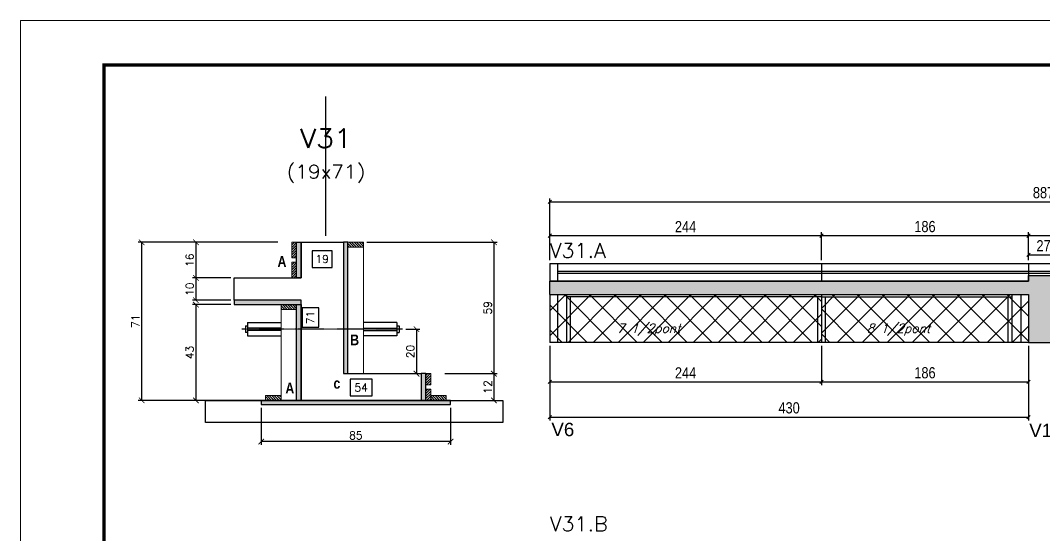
# Model space of a CAD drawing. Extents: x -10448 to -1189, y -11772 to 17235.
# Drawn here: x -8863 to -7944, y 7194 to 7656 of the extents above; entities that cross this region are included whole.
import ezdxf
from ezdxf.enums import TextEntityAlignment as Align

# ---------------------------------------------------------------- set-up
doc = ezdxf.new("R2010")
doc.units = 0
doc.linetypes.add('DASHED', pattern=[0.75, 0.5, -0.25])
doc.linetypes.add('HIDDEN', pattern=[0.375, 0.25, -0.125])
for name, color, linetype in [('5', 5, 'Continuous'), ('barrote', 251, 'Continuous'), ('COTA', 241, 'Continuous'), ('Cota Seção (2x)', 4, 'Continuous'), ('detalhes', 4, 'Continuous'), ('Painéis', 200, 'Continuous'), ('SARR_2.2x7', 40, 'Continuous'), ('SARR_3.5x7', 81, 'Continuous'), ('TENSOR', 3, 'Continuous'), ('texto', 7, 'Continuous'), ('Texto de Titulo', 7, 'Continuous'), ('Texto Qtd Sarr', 242, 'Continuous')]:
    doc.layers.add(name, color=color, linetype=linetype)
for name, color, linetype, lineweight in [('CONCRETO', 251, 'Continuous', 25), ('Folhas', 255, 'Continuous', 9), ('Hachura', 251, 'Continuous', 9), ('Madeira', 126, 'Continuous', 18), ('SARRAFO DE PRESSAO', 251, 'DASHED', 9), ('Texto Seção', 7, 'Continuous', 15)]:
    doc.layers.add(name, color=color, linetype=linetype, lineweight=lineweight)
doc.styles.add('COTA TECNICA', font='techl___.ttf', dxfattribs={"height": 10})
doc.styles.add('REGUA-120', font='ROMANS.shx', dxfattribs={"height": 15})
doc.styles.add('Romans', font='romans.shx')
doc.styles.get("Standard").update_dxf_attribs({"font": 'arial.ttf'})
doc.styles.add('TECNICA', font='techb___.ttf', dxfattribs={"height": 10})
doc.dimstyles.new('Cota Seção (2x)', dxfattribs={"dimtxt": 7, "dimasz": 5, "dimexe": 3, "dimexo": 3, "dimgap": 2, "dimtad": 3, "dimdec": 1, "dimlfac": 0.5, "dimzin": 12, "dimdsep": 46, "dimtxsty": 'Romans', "dimblk": 'ARCHTICK', "dimcen": 0, "dimclrd": 4, "dimclre": 4, "dimclrt": 1, "dimadec": 1, "dimazin": 3, "dimtfac": 1, "dimtdec": 1, "dimtmove": 0, "dimatfit": 3, "dimldrblk": 'OBLIQUE', "dimfxl": 1, "dimtolj": 1, "dimtzin": 12, "dimarcsym": 0})
doc.dimstyles.new('Cota Seção interna', dxfattribs={"dimtxt": 7, "dimasz": 6, "dimexe": 0.18, "dimexo": 2, "dimgap": -4, "dimtad": 3, "dimdec": 1, "dimlfac": 0.5, "dimzin": 12, "dimdsep": 46, "dimtxsty": 'Romans', "dimblk": 'ARCHTICK', "dimcen": 0.09, "dimse1": 1, "dimse2": 1, "dimsd1": 1, "dimsd2": 1, "dimclrd": 180, "dimclre": 5, "dimclrt": 1, "dimadec": 0, "dimazin": 3, "dimtfac": 1, "dimtdec": 1, "dimtofl": 0, "dimtmove": 0, "dimatfit": 3, "dimldrblk": 'ARCHTICK', "dimfxl": 1, "dimtolj": 1, "dimtzin": 0, "dimarcsym": 0})
doc.dimstyles.new('PAINEL', dxfattribs={"dimtxt": 10, "dimasz": 3, "dimexe": 3, "dimexo": 3, "dimgap": 3, "dimtad": 1, "dimdec": 1, "dimzin": 12, "dimdsep": 46, "dimtxsty": 'COTA TECNICA', "dimblk1": 'OBLIQUE', "dimblk2": 'OBLIQUE', "dimsah": 1, "dimcen": 0.9, "dimclrd": 4, "dimclre": 4, "dimclrt": 240, "dimadec": 1, "dimazin": 3, "dimtfac": 1, "dimtdec": 1, "dimtmove": 0, "dimatfit": 3, "dimfxl": 1, "dimtolj": 1, "dimtzin": 12, "dimarcsym": 0})

# ---------------------------------------------------------------- blocks, each defined once
blk = doc.blocks.new('9999999999')
at = {"layer": 'Folhas'}
blk.add_lwpolyline([(98138.98, 34190.21), (99623.98, 34190.21), (99623.98, 35240.21), (98138.98, 35240.21)], close=True, dxfattribs=at)
at = {"layer": 'Folhas', "color": 30, "const_width": 3}
blk.add_lwpolyline([(98213.98, 34230.21), (99583.98, 34230.21), (99583.98, 35200.21), (98213.98, 35200.21)], close=True, dxfattribs=at)
blk = doc.blocks.new('titulo1')
at = {"layer": 'Defpoints', "color": 252, "linetype": 'HIDDEN', "ltscale": 2}
blk.add_line((0, 0), (0, 125), dxfattribs=at)
at = {"layer": 'Defpoints', "style": 'Romans', "oblique": 15}
blk.add_attdef('FOLHA', text='', height=10, dxfattribs=at).set_placement((0, 15.58), align=Align.MIDDLE_CENTER)
at = {"layer": 'Texto Qtd Sarr', "color": 3, "style": 'Romans', "oblique": 15}
for tag, height, p in [('TITULO', 17, (0, 71.45)), ('SEÇÃO', 12, (0, 41.55))]:
    blk.add_attdef(tag, text='', height=height, dxfattribs=at).set_placement(p, align=Align.MIDDLE_CENTER)
blk = doc.blocks.new('_Oblique')
at = {"color": 0, "linetype": 'ByBlock', "lineweight": -2}
blk.add_line((-0.5, -0.5), (0.5, 0.5), dxfattribs=at)
blk = doc.blocks.new('*D1617')
at = {"layer": 'COTA', "color": 4, "linetype": 'ByBlock', "lineweight": -2, "transparency": 16777216}
for p, q in [((-8387.98, 7363.42), (-8387.98, 7327.96)), ((-8143.98, 7363.42), (-8143.98, 7327.96)), ((-8387.98, 7330.96), (-8143.98, 7330.96))]:
    blk.add_line(p, q, dxfattribs=at)
at = {"layer": 'Defpoints', "color": 0, "linetype": 'ByBlock', "transparency": 16777216}
for p in [(-8387.98, 7366.42), (-8143.98, 7366.42), (-8143.98, 7330.96)]:
    blk.add_point(p, dxfattribs=at)
at = {"layer": 'COTA', "color": 4, "linetype": 'ByBlock', "lineweight": -2, "transparency": 16777216, "xscale": 3, "yscale": 3, "zscale": 3, "rotation": 180}
blk.add_blockref('_Oblique', (-8387.98, 7330.96), dxfattribs=at)
at = {"layer": 'COTA', "color": 4, "linetype": 'ByBlock', "lineweight": -2, "transparency": 16777216, "xscale": 3, "yscale": 3, "zscale": 3}
blk.add_blockref('_Oblique', (-8143.98, 7330.96), dxfattribs=at)
at = {"layer": 'COTA', "color": 240, "linetype": 'ByBlock', "transparency": 16777216, "insert": (-8265.98, 7339.03), "char_height": 10, "attachment_point": 5, "style": 'COTA TECNICA'}
blk.add_mtext('\\A1;244', dxfattribs=at)
blk = doc.blocks.new('*D1618')
at = {"layer": 'COTA', "color": 4, "linetype": 'ByBlock', "lineweight": -2, "transparency": 16777216}
for p, q in [((-8143.98, 7363.42), (-8143.98, 7327.96)), ((-7957.98, 7363.42), (-7957.98, 7327.96)), ((-8143.98, 7330.96), (-7957.98, 7330.96))]:
    blk.add_line(p, q, dxfattribs=at)
at = {"layer": 'Defpoints', "color": 0, "linetype": 'ByBlock', "transparency": 16777216}
for p in [(-8143.98, 7366.42), (-7957.98, 7366.42), (-7957.98, 7330.96)]:
    blk.add_point(p, dxfattribs=at)
at = {"layer": 'COTA', "color": 4, "linetype": 'ByBlock', "lineweight": -2, "transparency": 16777216, "xscale": 3, "yscale": 3, "zscale": 3, "rotation": 180}
blk.add_blockref('_Oblique', (-8143.98, 7330.96), dxfattribs=at)
at = {"layer": 'COTA', "color": 4, "linetype": 'ByBlock', "lineweight": -2, "transparency": 16777216, "xscale": 3, "yscale": 3, "zscale": 3}
blk.add_blockref('_Oblique', (-7957.98, 7330.96), dxfattribs=at)
at = {"layer": 'COTA', "color": 240, "linetype": 'ByBlock', "transparency": 16777216, "insert": (-8050.98, 7339.08), "char_height": 10, "attachment_point": 5, "style": 'COTA TECNICA'}
blk.add_mtext('\\A1;186', dxfattribs=at)
blk = doc.blocks.new('*D536')
at = {"layer": 'COTA', "color": 4, "linetype": 'ByBlock', "lineweight": -2, "transparency": 16777216}
for p, q in [((-8387.98, 7363.42), (-8387.98, 7296.34)), ((-7957.98, 7363.42), (-7957.98, 7296.34)), ((-8387.98, 7299.34), (-7957.98, 7299.34))]:
    blk.add_line(p, q, dxfattribs=at)
at = {"layer": 'Defpoints', "color": 0, "linetype": 'ByBlock', "transparency": 16777216}
for p in [(-8387.98, 7366.42), (-7957.98, 7366.42), (-7957.98, 7299.34)]:
    blk.add_point(p, dxfattribs=at)
at = {"layer": 'COTA', "color": 4, "linetype": 'ByBlock', "lineweight": -2, "transparency": 16777216, "xscale": 3, "yscale": 3, "zscale": 3, "rotation": 180}
blk.add_blockref('_Oblique', (-8387.98, 7299.34), dxfattribs=at)
at = {"layer": 'COTA', "color": 4, "linetype": 'ByBlock', "lineweight": -2, "transparency": 16777216, "xscale": 3, "yscale": 3, "zscale": 3}
blk.add_blockref('_Oblique', (-7957.98, 7299.34), dxfattribs=at)
at = {"layer": 'COTA', "color": 240, "linetype": 'ByBlock', "transparency": 16777216, "insert": (-8172.98, 7307.56), "char_height": 10, "attachment_point": 5, "style": 'COTA TECNICA'}
blk.add_mtext('\\A1;430', dxfattribs=at)
blk = doc.blocks.new('*D1621')
at = {"layer": 'COTA', "color": 4, "linetype": 'ByBlock', "lineweight": -2, "transparency": 16777216}
for p, q in [((-7957.98, 7440.42), (-7957.98, 7465.3)), ((-7957.98, 7462.3), (-7744.98, 7462.3)), ((-7744.98, 7440.42), (-7744.98, 7465.3))]:
    blk.add_line(p, q, dxfattribs=at)
at = {"layer": 'Defpoints', "color": 0, "linetype": 'ByBlock', "transparency": 16777216}
for p in [(-7744.98, 7462.3), (-7957.98, 7437.42), (-7744.98, 7437.42)]:
    blk.add_point(p, dxfattribs=at)
at = {"layer": 'COTA', "color": 4, "linetype": 'ByBlock', "lineweight": -2, "transparency": 16777216, "xscale": 3, "yscale": 3, "zscale": 3, "rotation": 180}
blk.add_blockref('_Oblique', (-7957.98, 7462.3), dxfattribs=at)
at = {"layer": 'COTA', "color": 4, "linetype": 'ByBlock', "lineweight": -2, "transparency": 16777216, "xscale": 3, "yscale": 3, "zscale": 3}
blk.add_blockref('_Oblique', (-7744.98, 7462.3), dxfattribs=at)
at = {"layer": 'COTA', "color": 240, "linetype": 'ByBlock', "transparency": 16777216, "insert": (-7851.48, 7470.52), "char_height": 10, "attachment_point": 5, "style": 'COTA TECNICA'}
blk.add_mtext('\\A1;213', dxfattribs=at)
blk = doc.blocks.new('*D1623')
at = {"layer": 'COTA', "color": 4, "linetype": 'ByBlock', "lineweight": -2, "transparency": 16777216}
for p, q in [((-8387.98, 7440.42), (-8387.98, 7465.3)), ((-8387.98, 7462.3), (-8143.98, 7462.3)), ((-8143.98, 7440.42), (-8143.98, 7465.3))]:
    blk.add_line(p, q, dxfattribs=at)
at = {"layer": 'Defpoints', "color": 0, "linetype": 'ByBlock', "transparency": 16777216}
for p in [(-8143.98, 7462.3), (-8387.98, 7437.42), (-8143.98, 7437.42)]:
    blk.add_point(p, dxfattribs=at)
at = {"layer": 'COTA', "color": 4, "linetype": 'ByBlock', "lineweight": -2, "transparency": 16777216, "xscale": 3, "yscale": 3, "zscale": 3, "rotation": 180}
blk.add_blockref('_Oblique', (-8387.98, 7462.3), dxfattribs=at)
at = {"layer": 'COTA', "color": 4, "linetype": 'ByBlock', "lineweight": -2, "transparency": 16777216, "xscale": 3, "yscale": 3, "zscale": 3}
blk.add_blockref('_Oblique', (-8143.98, 7462.3), dxfattribs=at)
at = {"layer": 'COTA', "color": 240, "linetype": 'ByBlock', "transparency": 16777216, "insert": (-8265.98, 7470.37), "char_height": 10, "attachment_point": 5, "style": 'COTA TECNICA'}
blk.add_mtext('\\A1;244', dxfattribs=at)
blk = doc.blocks.new('*D538')
at = {"layer": 'COTA', "color": 4, "linetype": 'ByBlock', "lineweight": -2, "transparency": 16777216}
for p, q in [((-8143.98, 7440.42), (-8143.98, 7465.3)), ((-8143.98, 7462.3), (-7957.98, 7462.3)), ((-7957.98, 7440.42), (-7957.98, 7465.3))]:
    blk.add_line(p, q, dxfattribs=at)
at = {"layer": 'Defpoints', "color": 0, "linetype": 'ByBlock', "transparency": 16777216}
for p in [(-7957.98, 7462.3), (-8143.98, 7437.42), (-7957.98, 7437.42)]:
    blk.add_point(p, dxfattribs=at)
at = {"layer": 'COTA', "color": 4, "linetype": 'ByBlock', "lineweight": -2, "transparency": 16777216, "xscale": 3, "yscale": 3, "zscale": 3, "rotation": 180}
blk.add_blockref('_Oblique', (-8143.98, 7462.3), dxfattribs=at)
at = {"layer": 'COTA', "color": 4, "linetype": 'ByBlock', "lineweight": -2, "transparency": 16777216, "xscale": 3, "yscale": 3, "zscale": 3}
blk.add_blockref('_Oblique', (-7957.98, 7462.3), dxfattribs=at)
at = {"layer": 'COTA', "color": 240, "linetype": 'ByBlock', "transparency": 16777216, "insert": (-8050.98, 7470.42), "char_height": 10, "attachment_point": 5, "style": 'COTA TECNICA'}
blk.add_mtext('\\A1;186', dxfattribs=at)
blk = doc.blocks.new('*D543')
at = {"layer": 'COTA', "color": 4, "linetype": 'ByBlock', "lineweight": -2, "transparency": 16777216}
for p, q in [((-8387.98, 7440.42), (-8387.98, 7495.82)), ((-8387.98, 7492.82), (-7500.98, 7492.82)), ((-7500.98, 7440.42), (-7500.98, 7495.82))]:
    blk.add_line(p, q, dxfattribs=at)
at = {"layer": 'Defpoints', "color": 0, "linetype": 'ByBlock', "transparency": 16777216}
for p in [(-7500.98, 7492.82), (-8387.98, 7437.42), (-7500.98, 7437.42)]:
    blk.add_point(p, dxfattribs=at)
at = {"layer": 'COTA', "color": 4, "linetype": 'ByBlock', "lineweight": -2, "transparency": 16777216, "xscale": 3, "yscale": 3, "zscale": 3, "rotation": 180}
blk.add_blockref('_Oblique', (-8387.98, 7492.82), dxfattribs=at)
at = {"layer": 'COTA', "color": 4, "linetype": 'ByBlock', "lineweight": -2, "transparency": 16777216, "xscale": 3, "yscale": 3, "zscale": 3}
blk.add_blockref('_Oblique', (-7500.98, 7492.82), dxfattribs=at)
at = {"layer": 'COTA', "color": 240, "linetype": 'ByBlock', "transparency": 16777216, "insert": (-7944.48, 7500.91), "char_height": 10, "attachment_point": 5, "style": 'COTA TECNICA'}
blk.add_mtext('\\A1;887', dxfattribs=at)
blk = doc.blocks.new('*D562')
at = {"layer": 'COTA', "color": 4, "linetype": 'ByBlock', "lineweight": -2, "transparency": 16777216}
for p, q in [((-7957.98, 7440.42), (-7957.98, 7448.19)), ((-7957.98, 7445.19), (-7930.98, 7445.19)), ((-7930.98, 7429.42), (-7930.98, 7448.19))]:
    blk.add_line(p, q, dxfattribs=at)
at = {"layer": 'Defpoints', "color": 0, "linetype": 'ByBlock', "transparency": 16777216}
for p in [(-7930.98, 7445.19), (-7957.98, 7437.42), (-7930.98, 7426.42)]:
    blk.add_point(p, dxfattribs=at)
at = {"layer": 'COTA', "color": 4, "linetype": 'ByBlock', "lineweight": -2, "transparency": 16777216, "xscale": 3, "yscale": 3, "zscale": 3, "rotation": 180}
blk.add_blockref('_Oblique', (-7957.98, 7445.19), dxfattribs=at)
at = {"layer": 'COTA', "color": 4, "linetype": 'ByBlock', "lineweight": -2, "transparency": 16777216, "xscale": 3, "yscale": 3, "zscale": 3}
blk.add_blockref('_Oblique', (-7930.98, 7445.19), dxfattribs=at)
at = {"layer": 'COTA', "color": 240, "linetype": 'ByBlock', "transparency": 16777216, "insert": (-7944.48, 7453.26), "char_height": 10, "attachment_point": 5, "style": 'COTA TECNICA'}
blk.add_mtext('\\A1;27', dxfattribs=at)
blk = doc.blocks.new('_ArchTick')
at = {"color": 0, "linetype": 'ByBlock', "const_width": 0.15}
blk.add_lwpolyline([(-0.5, -0.5), (0.5, 0.5)], dxfattribs=at)
blk = doc.blocks.new('*D2196')
at = {"layer": 'COTA', "color": 4, "lineweight": -2, "transparency": 16777216}
for p, q in [((-8552.28, 7456.35), (-8435.1, 7456.35)), ((-8438.1, 7456.35), (-8438.1, 7338.35)), ((-8482.28, 7338.35), (-8435.1, 7338.35))]:
    blk.add_line(p, q, dxfattribs=at)
at = {"layer": 'Defpoints', "color": 0, "transparency": 16777216}
for p in [(-8555.28, 7456.35), (-8485.28, 7338.35), (-8438.1, 7338.35)]:
    blk.add_point(p, dxfattribs=at)
at = {"layer": 'COTA', "color": 4, "lineweight": -2, "transparency": 16777216, "xscale": 5, "yscale": 5, "zscale": 5}
for p, rotation in [((-8438.1, 7456.35), 90), ((-8438.1, 7338.35), 270)]:
    blk.add_blockref('_ArchTick', p, dxfattribs=dict(at, rotation=rotation))
at = {"layer": 'COTA', "color": 1, "transparency": 16777216, "insert": (-8443.6, 7397.35), "char_height": 7, "attachment_point": 5, "rotation": 90, "style": 'Romans'}
blk.add_mtext('\\A1;59', dxfattribs=at)
blk = doc.blocks.new('*D2197')
at = {"layer": 'COTA', "color": 4, "lineweight": -2, "transparency": 16777216}
for p, q in [((-8632.28, 7456.35), (-8708.74, 7456.35)), ((-8705.74, 7456.35), (-8705.74, 7424.35)), ((-8674.28, 7424.35), (-8708.74, 7424.35))]:
    blk.add_line(p, q, dxfattribs=at)
at = {"layer": 'Defpoints', "color": 0, "transparency": 16777216}
for p in [(-8629.28, 7456.35), (-8705.74, 7424.35), (-8671.28, 7424.35)]:
    blk.add_point(p, dxfattribs=at)
at = {"layer": 'COTA', "color": 4, "lineweight": -2, "transparency": 16777216, "xscale": 5, "yscale": 5, "zscale": 5}
for p, rotation in [((-8705.74, 7456.35), 90), ((-8705.74, 7424.35), 270)]:
    blk.add_blockref('_ArchTick', p, dxfattribs=dict(at, rotation=rotation))
at = {"layer": 'COTA', "color": 1, "transparency": 16777216, "insert": (-8711.24, 7440.35), "char_height": 7, "attachment_point": 5, "rotation": 90, "style": 'Romans'}
blk.add_mtext('\\A1;16', dxfattribs=at)
blk = doc.blocks.new('*D2198')
at = {"layer": 'Cota Seção (2x)', "color": 180, "lineweight": -2, "transparency": 16777216}
for p, q in [((-8547.45, 7333.35), (-8567.12, 7333.35)), ((-8567.12, 7333.35), (-8567.12, 7318.35)), ((-8547.45, 7318.35), (-8547.45, 7333.35)), ((-8567.12, 7318.35), (-8547.45, 7318.35))]:
    blk.add_line(p, q, dxfattribs=at)
at = {"layer": 'Defpoints', "color": 0, "transparency": 16777216}
for p in [(-8611.28, 7322.35), (-8611.28, 7314.35), (-8503.28, 7322.35)]:
    blk.add_point(p, dxfattribs=at)
at = {"layer": 'Cota Seção (2x)', "color": 1, "transparency": 16777216, "insert": (-8557.28, 7325.85), "char_height": 7, "attachment_point": 5, "style": 'Romans'}
blk.add_mtext('\\A1;54', dxfattribs=at)
blk = doc.blocks.new('*D2200')
at = {"layer": 'COTA', "color": 4, "lineweight": -2, "transparency": 16777216}
for p, q in [((-8517.28, 7378.25), (-8504.6, 7378.25)), ((-8507.6, 7378.25), (-8507.6, 7338.35)), ((-8517.28, 7338.35), (-8504.6, 7338.35))]:
    blk.add_line(p, q, dxfattribs=at)
at = {"layer": 'Defpoints', "color": 0, "transparency": 16777216}
for p in [(-8520.28, 7378.25), (-8520.28, 7338.35), (-8507.6, 7338.35)]:
    blk.add_point(p, dxfattribs=at)
at = {"layer": 'COTA', "color": 4, "lineweight": -2, "transparency": 16777216, "xscale": 5, "yscale": 5, "zscale": 5}
for p, rotation in [((-8507.6, 7378.25), 90), ((-8507.6, 7338.35), 270)]:
    blk.add_blockref('_ArchTick', p, dxfattribs=dict(at, rotation=rotation))
at = {"layer": 'COTA', "color": 1, "transparency": 16777216, "insert": (-8513.1, 7358.3), "char_height": 7, "attachment_point": 5, "rotation": 90, "style": 'Romans'}
blk.add_mtext('\\A1;20', dxfattribs=at)
blk = doc.blocks.new('*D2201')
at = {"layer": 'COTA', "color": 4, "lineweight": -2, "transparency": 16777216}
for p, q in [((-8674.28, 7424.35), (-8708.74, 7424.35)), ((-8705.74, 7424.35), (-8705.74, 7404.35)), ((-8674.28, 7404.35), (-8708.74, 7404.35))]:
    blk.add_line(p, q, dxfattribs=at)
at = {"layer": 'Defpoints', "color": 0, "transparency": 16777216}
for p in [(-8671.28, 7424.35), (-8705.74, 7404.35), (-8671.28, 7404.35)]:
    blk.add_point(p, dxfattribs=at)
at = {"layer": 'COTA', "color": 4, "lineweight": -2, "transparency": 16777216, "xscale": 5, "yscale": 5, "zscale": 5}
for p, rotation in [((-8705.74, 7424.35), 90), ((-8705.74, 7404.35), 270)]:
    blk.add_blockref('_ArchTick', p, dxfattribs=dict(at, rotation=rotation))
at = {"layer": 'COTA', "color": 1, "transparency": 16777216, "insert": (-8711.24, 7414.35), "char_height": 7, "attachment_point": 5, "rotation": 90, "style": 'Romans'}
blk.add_mtext('\\A1;10', dxfattribs=at)
blk = doc.blocks.new('*D2202')
at = {"layer": 'COTA', "color": 4, "lineweight": -2, "transparency": 16777216}
for p, q in [((-8674.28, 7400.35), (-8708.74, 7400.35)), ((-8705.74, 7400.35), (-8705.74, 7314.35)), ((-8632.28, 7314.35), (-8708.74, 7314.35))]:
    blk.add_line(p, q, dxfattribs=at)
at = {"layer": 'Defpoints', "color": 0, "transparency": 16777216}
for p in [(-8671.28, 7400.35), (-8705.74, 7314.35), (-8629.28, 7314.35)]:
    blk.add_point(p, dxfattribs=at)
at = {"layer": 'COTA', "color": 4, "lineweight": -2, "transparency": 16777216, "xscale": 5, "yscale": 5, "zscale": 5}
for p, rotation in [((-8705.74, 7400.35), 90), ((-8705.74, 7314.35), 270)]:
    blk.add_blockref('_ArchTick', p, dxfattribs=dict(at, rotation=rotation))
at = {"layer": 'COTA', "color": 1, "transparency": 16777216, "insert": (-8711.24, 7357.35), "char_height": 7, "attachment_point": 5, "rotation": 90, "style": 'Romans'}
blk.add_mtext('\\A1;43', dxfattribs=at)
blk = doc.blocks.new('*D2199')
at = {"layer": 'COTA', "color": 4, "lineweight": -2, "transparency": 16777216}
for p, q in [((-8482.28, 7338.35), (-8435.1, 7338.35)), ((-8438.1, 7338.35), (-8438.1, 7314.35)), ((-8491.88, 7314.35), (-8435.1, 7314.35))]:
    blk.add_line(p, q, dxfattribs=at)
at = {"layer": 'Defpoints', "color": 0, "transparency": 16777216}
for p in [(-8485.28, 7338.35), (-8494.88, 7314.35), (-8438.1, 7314.35)]:
    blk.add_point(p, dxfattribs=at)
at = {"layer": 'COTA', "color": 4, "lineweight": -2, "transparency": 16777216, "xscale": 5, "yscale": 5, "zscale": 5}
for p, rotation in [((-8438.1, 7338.35), 90), ((-8438.1, 7314.35), 270)]:
    blk.add_blockref('_ArchTick', p, dxfattribs=dict(at, rotation=rotation))
at = {"layer": 'COTA', "color": 1, "transparency": 16777216, "insert": (-8443.6, 7326.35), "char_height": 7, "attachment_point": 5, "rotation": 90, "style": 'Romans'}
blk.add_mtext('\\A1;12', dxfattribs=at)
blk = doc.blocks.new('*D2203')
at = {"layer": 'COTA', "color": 4, "lineweight": -2, "transparency": 16777216}
for p, q in [((-8632.28, 7456.35), (-8757.47, 7456.35)), ((-8754.47, 7456.35), (-8754.47, 7314.35)), ((-8632.28, 7314.35), (-8757.47, 7314.35))]:
    blk.add_line(p, q, dxfattribs=at)
at = {"layer": 'Defpoints', "color": 0, "transparency": 16777216}
for p in [(-8629.28, 7456.35), (-8754.47, 7314.35), (-8629.28, 7314.35)]:
    blk.add_point(p, dxfattribs=at)
at = {"layer": 'COTA', "color": 4, "lineweight": -2, "transparency": 16777216, "xscale": 5, "yscale": 5, "zscale": 5}
for p, rotation in [((-8754.47, 7456.35), 90), ((-8754.47, 7314.35), 270)]:
    blk.add_blockref('_ArchTick', p, dxfattribs=dict(at, rotation=rotation))
at = {"layer": 'COTA', "color": 1, "transparency": 16777216, "insert": (-8759.97, 7385.35), "char_height": 7, "attachment_point": 5, "rotation": 90, "style": 'Romans'}
blk.add_mtext('\\A1;71', dxfattribs=at)
blk = doc.blocks.new('*D2204')
at = {"layer": 'Cota Seção (2x)', "color": 180, "lineweight": -2, "transparency": 16777216}
for p, q in [((-8595.41, 7397.54), (-8610.41, 7397.54)), ((-8610.41, 7397.54), (-8610.41, 7380.21)), ((-8595.41, 7380.21), (-8595.41, 7397.54)), ((-8610.41, 7380.21), (-8595.41, 7380.21))]:
    blk.add_line(p, q, dxfattribs=at)
at = {"layer": 'Defpoints', "color": 0, "transparency": 16777216}
for p in [(-8611.28, 7456.35), (-8611.28, 7314.35), (-8591.41, 7314.35)]:
    blk.add_point(p, dxfattribs=at)
at = {"layer": 'Cota Seção (2x)', "color": 1, "transparency": 16777216, "insert": (-8602.91, 7388.88), "char_height": 7, "attachment_point": 5, "rotation": 90, "style": 'Romans'}
blk.add_mtext('\\A1;71', dxfattribs=at)
blk = doc.blocks.new('*D2205')
at = {"layer": 'COTA', "color": 4, "lineweight": -2, "transparency": 16777216}
for p, q in [((-8646.98, 7307.75), (-8646.98, 7274.31)), ((-8476.98, 7307.75), (-8476.98, 7274.31)), ((-8476.98, 7277.31), (-8646.98, 7277.31))]:
    blk.add_line(p, q, dxfattribs=at)
at = {"layer": 'Defpoints', "color": 0, "transparency": 16777216}
for p in [(-8646.98, 7310.75), (-8476.98, 7310.75), (-8646.98, 7277.31)]:
    blk.add_point(p, dxfattribs=at)
at = {"layer": 'COTA', "color": 4, "lineweight": -2, "transparency": 16777216, "xscale": 5, "yscale": 5, "zscale": 5, "rotation": 180}
blk.add_blockref('_ArchTick', (-8646.98, 7277.31), dxfattribs=at)
at = {"layer": 'COTA', "color": 4, "lineweight": -2, "transparency": 16777216, "xscale": 5, "yscale": 5, "zscale": 5}
blk.add_blockref('_ArchTick', (-8476.98, 7277.31), dxfattribs=at)
at = {"layer": 'COTA', "color": 1, "transparency": 16777216, "insert": (-8561.98, 7282.81), "char_height": 7, "attachment_point": 5, "style": 'Romans'}
blk.add_mtext('\\A1;85', dxfattribs=at)
blk = doc.blocks.new('*D2206')
at = {"layer": 'Cota Seção (2x)', "color": 180, "lineweight": -2, "transparency": 16777216}
for p, q in [((-8583.28, 7448.81), (-8601.28, 7448.81)), ((-8601.28, 7448.81), (-8601.28, 7433.81)), ((-8583.28, 7433.81), (-8583.28, 7448.81)), ((-8601.28, 7433.81), (-8583.28, 7433.81))]:
    blk.add_line(p, q, dxfattribs=at)
at = {"layer": 'Defpoints', "color": 0, "transparency": 16777216}
for p in [(-8611.28, 7456.35), (-8573.28, 7456.35), (-8611.28, 7429.81)]:
    blk.add_point(p, dxfattribs=at)
at = {"layer": 'Cota Seção (2x)', "color": 1, "transparency": 16777216, "insert": (-8592.28, 7441.31), "char_height": 7, "attachment_point": 5, "style": 'Romans'}
blk.add_mtext('\\A1;19', dxfattribs=at)

msp = doc.modelspace()

# ---------------------------------------------------------------- hatches: boundary and pattern name
at = {"layer": 'COTA', "linetype": 'ByBlock'}
h = msp.add_hatch(dxfattribs=at)
h.set_pattern_fill('AR-CONC', color=256, scale=0.03)
h.set_pattern_definition([(50, (-137876.2827, -18205.4775), (5.46554007, -0.47817257), [0.5715, -6.2865]), (355, (-137876.2827, -18205.4775), (-1.05730264, 5.73170536), [0.4572, -5.02921753]), (100.4514447, (-137875.827, -18205.5174), (4.40823741, 5.25353256), [0.48570026, -5.34270734]), (46.1842, (-137876.283, -18203.9535), (8.13237123, -1.26126984), [0.85725, -9.42975]), (96.6355576, (-137875.605, -18204.059), (7.122124, 7.42278374), [0.7285507, -8.01406824]), (351.184151, (-137876.283, -18203.9535), (7.122124, 7.42278374), [0.685799, -7.54379196]), (21, (-137875.5207, -18204.3345), (4.54843174, -3.06795595), [0.5715, -6.2865]), (326, (-137875.5207, -18204.3345), (1.85406085, 5.52563898), [0.4572, -5.0292]), (71.451445, (-137875.1417, -18204.59), (6.40249258, 2.45768307), [0.48570026, -5.34269813]), (37.5, (-137876.2827, -18205.4775), (0.092658098, 2.536651166), [0, -4.96824, 0, -5.1054, 0, -5.04825]), (7.5, (-137876.2827, -18205.4775), (2.004589875, 3.005417245), [0, -2.91084, 0, -4.85394, 0, -1.92405]), (327.5, (-137877.982, -18205.4775), (4.067717855, -0.17186232), [0, -1.905, 0, -5.9436, 0, -7.8867]), (317.5, (-137878.744, -18205.4775), (4.44387544, 0.76279473), [0, -2.4765, 0, -3.94716, 0, -5.6007])])
h.paths.add_polyline_path([(-7957.98, 7366.42), (-7930.98, 7366.42), (-7930.98, 7409.42), (-7500.98, 7409.42), (-7500.98, 7421.42), (-7930.98, 7421.42), (-7930.98, 7426.42), (-7957.98, 7426.42), (-7957.98, 7421.42), (-8387.98, 7421.42), (-8387.98, 7409.42), (-7957.98, 7409.42)])
at = {"layer": 'Hachura'}
h = msp.add_hatch(dxfattribs=at)
h.set_pattern_fill('ANSI31', color=256, scale=0.5, angle=360, style=0)
h.set_pattern_definition([(45, (-26.585, 30538.9714), (-1.12253202, 1.12253202), [])])
h.paths.add_polyline_path([(-8615.28, 7456.35), (-8619.68, 7456.35), (-8619.68, 7442.35), (-8615.28, 7442.35)])
h = msp.add_hatch(color=256, dxfattribs=at)
h.dxf.hatch_style = 1
h.paths.add_polyline_path([(-8615.28, 7456.35), (-8611.28, 7456.35), (-8611.28, 7424.35), (-8615.28, 7424.35)])
h = msp.add_hatch(color=256, dxfattribs=at)
h.dxf.hatch_style = 1
h.paths.add_polyline_path([(-8569.28, 7456.35), (-8573.28, 7456.35), (-8573.28, 7338.35), (-8569.28, 7338.35)])
h = msp.add_hatch(dxfattribs=at)
h.set_pattern_fill('ANSI31', color=256, scale=0.5, angle=90, style=0)
h.set_pattern_definition([(135, (-31374.449, 15759.595), (-1.12253202, -1.12253202), [])])
h.paths.add_polyline_path([(-8555.28, 7456.35), (-8555.28, 7451.95), (-8569.28, 7451.95), (-8569.28, 7456.35)])
h = msp.add_hatch(dxfattribs=at)
h.set_pattern_fill('ANSI31', color=256, scale=0.5, angle=360, style=0)
h.set_pattern_definition([(45, (-26.585, 30520.9714), (-1.12253202, 1.12253202), [])])
h.paths.add_polyline_path([(-8615.28, 7438.35), (-8619.68, 7438.35), (-8619.68, 7424.35), (-8615.28, 7424.35)])
at = {"layer": 'Hachura', "linetype": 'ByBlock'}
h = msp.add_hatch(dxfattribs=at)
h.set_pattern_fill('ANSI37', color=256, scale=5)
h.paths.add_polyline_path([(-8143.98, 7366.42), (-8143.98, 7409.42), (-8387.98, 7409.42), (-8387.98, 7366.42)])
h = msp.add_hatch(dxfattribs=at)
h.set_pattern_fill('ANSI37', color=256, scale=5)
h.set_pattern_definition([(45, (-139469.283, -18320.478), (-11.2253202, 11.2253202), []), (135, (-139469.283, -18320.478), (-11.2253202, -11.2253202), [])])
h.paths.add_polyline_path([(-8143.98, 7409.42), (-8143.98, 7366.42), (-7957.98, 7366.42), (-7957.98, 7409.42)])
at = {"layer": 'Hachura'}
h = msp.add_hatch(color=256, dxfattribs=at)
h.dxf.hatch_style = 1
h.paths.add_polyline_path([(-8611.28, 7400.35), (-8611.28, 7404.35), (-8671.28, 7404.35), (-8671.28, 7400.35)])
h = msp.add_hatch(dxfattribs=at)
h.set_pattern_fill('ANSI31', color=256, scale=0.5, angle=270, style=0)
h.set_pattern_definition([(315, (14584.7914, -1084.8925), (1.12253202, 1.12253202), [])])
h.paths.add_polyline_path([(-8629.28, 7400.35), (-8629.28, 7395.95), (-8615.28, 7395.95), (-8615.28, 7400.35)])
h = msp.add_hatch(color=256, dxfattribs=at)
h.dxf.hatch_style = 1
h.paths.add_polyline_path([(-8615.28, 7400.35), (-8611.28, 7400.35), (-8611.28, 7314.35), (-8615.28, 7314.35)])
h = msp.add_hatch(color=256, dxfattribs=at)
h.dxf.hatch_style = 1
h.paths.add_polyline_path([(-8499.28, 7338.35), (-8503.28, 7338.35), (-8503.28, 7314.35), (-8499.28, 7314.35)])
h = msp.add_hatch(dxfattribs=at)
h.set_pattern_fill('ANSI31', color=256, scale=0.5, style=0)
h.set_pattern_definition([(45, (-324.585, 30000.9714), (-1.12253202, 1.12253202), [])])
h.paths.add_polyline_path([(-8499.28, 7338.35), (-8494.88, 7338.35), (-8494.88, 7328.35), (-8499.28, 7328.35)])
h = msp.add_hatch(dxfattribs=at)
h.set_pattern_fill('ANSI31', color=256, scale=0.5, style=0)
h.set_pattern_definition([(45, (-324.585, 29986.9714), (-1.12253202, 1.12253202), [])])
h.paths.add_polyline_path([(-8499.28, 7324.35), (-8494.88, 7324.35), (-8494.88, 7314.35), (-8499.28, 7314.35)])
h = msp.add_hatch(color=256, dxfattribs=at)
h.dxf.hatch_style = 1
h.paths.add_polyline_path([(-8476.98, 7310.75), (-8476.98, 7314.35), (-8646.98, 7314.35), (-8646.98, 7310.75)])
h = msp.add_hatch(dxfattribs=at)
h.set_pattern_fill('ANSI31', color=256, scale=0.5, angle=270, style=0)
h.set_pattern_definition([(315, (14440.7914, -915.2925), (1.12253202, 1.12253202), [])])
h.paths.add_polyline_path([(-8643.28, 7314.35), (-8643.28, 7318.75), (-8629.28, 7318.75), (-8629.28, 7314.35)])
h = msp.add_hatch(dxfattribs=at)
h.set_pattern_fill('ANSI31', color=256, scale=0.5, angle=270, style=0)
h.set_pattern_definition([(315, (14614.3914, -915.2925), (1.12253202, 1.12253202), [])])
h.paths.add_polyline_path([(-8494.88, 7314.35), (-8494.88, 7318.75), (-8480.88, 7318.75), (-8480.88, 7314.35)])

# ---------------------------------------------------------------- linework, layer by layer
at = {"ltscale": 3}
for p, q in [((-8661.28, 7381.25), (-8661.28, 7375.25)), ((-8661.28, 7381.25), (-8659.28, 7381.25)), ((-8659.28, 7384.25), (-8659.28, 7372.25)), ((-8659.28, 7384.25), (-8629.28, 7384.25)), ((-8629.28, 7379.25), (-8659.28, 7379.25)), ((-8525.28, 7384.25), (-8555.28, 7384.25)), ((-8555.28, 7379.25), (-8525.28, 7379.25)), ((-8525.28, 7384.25), (-8525.28, 7372.25)), ((-8525.28, 7381.25), (-8523.28, 7381.25)), ((-8523.28, 7381.25), (-8523.28, 7375.25)), ((-8659.28, 7375.25), (-8661.28, 7375.25)), ((-8629.28, 7377.25), (-8659.28, 7377.25)), ((-8659.28, 7372.25), (-8629.28, 7372.25)), ((-8555.28, 7377.25), (-8525.28, 7377.25)), ((-8525.28, 7372.25), (-8555.28, 7372.25)), ((-8525.28, 7375.25), (-8523.28, 7375.25))]:
    msp.add_line(p, q, dxfattribs=at)
at = {"layer": 'barrote'}
msp.add_lwpolyline([(-8430.1, 7294.35), (-8697.01, 7294.35), (-8697.01, 7314.35), (-8430.1, 7314.35)], close=True, dxfattribs=at)
at = {"layer": 'CONCRETO'}
for points in [[(-8573.28, 7456.35), (-8573.28, 7338.35), (-8503.28, 7338.35), (-8503.28, 7314.35), (-8503.28, 7314.35), (-8503.28, 7314.35), (-8611.28, 7314.35), (-8611.28, 7404.35), (-8671.28, 7404.35), (-8671.28, 7424.35), (-8611.28, 7424.35)], [(-8611.28, 7424.35), (-8611.28, 7436.35), (-8611.28, 7456.35), (-8573.28, 7456.35)]]:
    msp.add_lwpolyline(points, dxfattribs=at)
at = {"layer": 'COTA', "linetype": 'ByBlock'}
for p, q in [((-8387.98, 7409.42), (-8387.98, 7421.42)), ((-8387.98, 7421.42), (-7957.98, 7421.42)), ((-7957.98, 7366.42), (-7930.98, 7366.42))]:
    msp.add_line(p, q, dxfattribs=at)
at = {"layer": 'Madeira'}
for points in [[(-8615.28, 7456.35), (-8619.68, 7456.35), (-8619.68, 7442.35), (-8615.28, 7442.35)], [(-8555.28, 7456.35), (-8555.28, 7451.95), (-8569.28, 7451.95), (-8569.28, 7456.35)], [(-8555.28, 7338.35), (-8569.28, 7338.35), (-8569.28, 7456.35), (-8555.28, 7456.35)], [(-8615.28, 7438.35), (-8619.68, 7438.35), (-8619.68, 7424.35), (-8615.28, 7424.35)], [(-8629.28, 7400.35), (-8629.28, 7395.95), (-8615.28, 7395.95), (-8615.28, 7400.35)], [(-8629.28, 7400.35), (-8615.28, 7400.35), (-8615.28, 7314.35), (-8629.28, 7314.35)], [(-8499.28, 7338.35), (-8494.88, 7338.35), (-8494.88, 7328.35), (-8499.28, 7328.35)], [(-8499.28, 7324.35), (-8494.88, 7324.35), (-8494.88, 7314.35), (-8499.28, 7314.35)], [(-8643.28, 7314.35), (-8643.28, 7318.75), (-8629.28, 7318.75), (-8629.28, 7314.35)], [(-8494.88, 7314.35), (-8494.88, 7318.75), (-8480.88, 7318.75), (-8480.88, 7314.35)]]:
    msp.add_lwpolyline(points, close=True, dxfattribs=at)
at = {"layer": 'Painéis'}
for p, q in [((-8387.98, 7437.42), (-7500.98, 7437.42)), ((-8387.98, 7437.42), (-8387.98, 7421.42)), ((-8143.98, 7437.42), (-8143.98, 7421.42)), ((-7957.98, 7437.42), (-7957.98, 7421.42)), ((-7957.98, 7421.42), (-8387.98, 7421.42)), ((-8387.98, 7409.42), (-7957.98, 7409.42)), ((-8387.98, 7409.42), (-8387.98, 7366.42)), ((-8143.98, 7409.42), (-8143.98, 7366.42)), ((-7957.98, 7409.42), (-7957.98, 7366.42)), ((-7957.98, 7366.42), (-8387.98, 7366.42))]:
    msp.add_line(p, q, dxfattribs=at)
at = {"layer": 'Painéis', "linetype": 'ByBlock'}
for p, q in [((-7957.98, 7421.42), (-7957.98, 7426.42)), ((-7957.98, 7426.42), (-7930.98, 7426.42))]:
    msp.add_line(p, q, dxfattribs=at)
at = {"layer": 'Painéis'}
for points in [[(-8615.28, 7456.35), (-8611.28, 7456.35), (-8611.28, 7424.35), (-8615.28, 7424.35)], [(-8569.28, 7456.35), (-8573.28, 7456.35), (-8573.28, 7338.35), (-8569.28, 7338.35)], [(-8611.28, 7400.35), (-8611.28, 7404.35), (-8671.28, 7404.35), (-8671.28, 7400.35)], [(-8615.28, 7400.35), (-8611.28, 7400.35), (-8611.28, 7314.35), (-8615.28, 7314.35)], [(-8499.28, 7338.35), (-8503.28, 7338.35), (-8503.28, 7314.35), (-8499.28, 7314.35)], [(-8476.98, 7310.75), (-8476.98, 7314.35), (-8646.98, 7314.35), (-8646.98, 7310.75)]]:
    msp.add_lwpolyline(points, close=True, dxfattribs=at)
at = {"layer": 'SARR_2.2x7', "linetype": 'Continuous'}
for p, q in [((-8380.98, 7437.42), (-8380.98, 7421.42)), ((-8380.98, 7430.42), (-8143.98, 7430.42)), ((-8143.98, 7428.42), (-8380.98, 7428.42)), ((-8143.98, 7430.42), (-7744.98, 7430.42)), ((-7744.98, 7428.42), (-8143.98, 7428.42)), ((-8380.98, 7409.42), (-8380.98, 7366.42)), ((-8143.98, 7407.22), (-8372.98, 7407.22)), ((-8143.98, 7407.22), (-7972.98, 7407.22)), ((-7964.98, 7409.42), (-7964.98, 7366.42))]:
    msp.add_line(p, q, dxfattribs=at)
at = {"layer": 'SARR_3.5x7'}
for p, q in [((-8372.98, 7409.42), (-8372.98, 7366.42)), ((-8369.48, 7407.22), (-8369.48, 7366.42)), ((-8147.48, 7407.22), (-8147.48, 7366.42)), ((-8140.48, 7407.22), (-8140.48, 7366.42)), ((-7976.48, 7407.22), (-7976.48, 7366.42)), ((-7972.98, 7409.42), (-7972.98, 7366.42))]:
    msp.add_line(p, q, dxfattribs=at)
at = {"layer": 'TENSOR', "linetype": 'HIDDEN', "ltscale": 0.5}
msp.add_line((-8520.28, 7378.25), (-8664.59, 7378.25), dxfattribs=at)

# ---------------------------------------------------------------- block references
at = {"layer": 'SARRAFO DE PRESSAO', "color": 6, "linetype": 'ByBlock'}
msp.add_blockref('9999999999', (-107002.26, -27584.58), dxfattribs=at)
at = {"layer": 'Texto Seção'}
ref = msp.add_blockref('titulo1', (-8588.98, 7462.29), dxfattribs=at)
ref.add_attrib('TITULO', 'V31', dxfattribs={"layer": 'Texto de Titulo', "color": 7, "height": 17, "style": 'Romans', "width": 1.1}).set_placement((-8588.98, 7549.79), align=Align.MIDDLE_CENTER)
ref.add_attrib('SEÇÃO', '(19x71)', dxfattribs={"layer": 'Texto de Titulo', "color": 7, "height": 12, "style": 'Romans', "width": 1.1}).set_placement((-8588.98, 7519.79), align=Align.MIDDLE_CENTER)

# ---------------------------------------------------------------- texts
at = {"layer": '5', "linetype": 'Continuous'}
for s, p in [('V6', (-8386.45, 7282.19)), ('V10', (-7957.29, 7281.36))]:
    msp.add_text(s, height=12, rotation=0.00004, dxfattribs=at).set_placement(p)
at = {"layer": 'detalhes', "style": 'TECNICA'}
for s, p in [('A', (-8632.41, 7434.29)), ('B', (-8567.11, 7363.87)), ('c', (-8582.16, 7324.85)), ('A', (-8625.34, 7320.58))]:
    msp.add_text(s, height=9.6, dxfattribs=at).set_placement(p)
at = {"layer": 'texto', "color": 2, "char_height": 8, "attachment_point": 5, "style": 'Romans'}
for s, insert in [('{\\Q19;\\C256;7 1/2pont}', (-8299.14, 7377.8)), ('{\\Q19;\\C256;8 1/2pont}', (-8074.82, 7377.8))]:
    msp.add_mtext(s, dxfattribs=dict(at, insert=insert))
at = {"layer": 'Texto Seção', "style": 'REGUA-120', "width": 1.05}
for s, p in [('V31.A', (-8387.98, 7442.51)), ('V31.B', (-8387.98, 7196.9))]:
    msp.add_text(s, height=13, dxfattribs=at).set_placement(p)

# ---------------------------------------------------------------- dimensions: what is measured, and where the dimension line sits
at = {"layer": 'COTA', "linetype": 'ByBlock'}
for base, p1, p2, picture, middle in [((-7500.98, 7492.82), (-8387.98, 7437.42), (-7500.98, 7437.42), '*D543', (-7944.48, 7500.91)), ((-8143.98, 7462.3), (-8387.98, 7437.42), (-8143.98, 7437.42), '*D1623', (-8265.98, 7470.37)), ((-7957.98, 7462.3), (-8143.98, 7437.42), (-7957.98, 7437.42), '*D538', (-8050.98, 7470.42)), ((-7744.98, 7462.3), (-7957.98, 7437.42), (-7744.98, 7437.42), '*D1621', (-7851.48, 7470.52)), ((-7930.98, 7445.19), (-7957.98, 7437.42), (-7930.98, 7426.42), '*D562', (-7944.48, 7453.26)), ((-8143.98, 7330.96), (-8387.98, 7366.42), (-8143.98, 7366.42), '*D1617', (-8265.98, 7339.03))]:
    dim = msp.add_linear_dim(base=base, p1=p1, p2=p2, dimstyle='PAINEL', dxfattribs=at)
    dim.commit()
    dim.dimension.update_dxf_attribs({"geometry": picture, "text_midpoint": middle})
at = {"layer": 'COTA'}
for base, p1, p2, angle, picture, middle in [((-8754.47, 7314.35), (-8629.28, 7456.35), (-8629.28, 7314.35), 90, '*D2203', (-8759.97, 7385.35)), ((-8705.74, 7424.35), (-8629.28, 7456.35), (-8671.28, 7424.35), 90, '*D2197', (-8711.24, 7440.35)), ((-8438.1, 7338.35), (-8555.28, 7456.35), (-8485.28, 7338.35), 90, '*D2196', (-8443.6, 7397.35)), ((-8705.74, 7404.35), (-8671.28, 7424.35), (-8671.28, 7404.35), 90, '*D2201', (-8711.24, 7414.35)), ((-8705.74, 7314.35), (-8671.28, 7400.35), (-8629.28, 7314.35), 90, '*D2202', (-8711.24, 7357.35)), ((-8507.5953, 7338.3513), (-8520.2837, 7378.2514), (-8520.2837, 7338.3513), 90, '*D2200', (-8513.0953, 7358.3013)), ((-8438.1, 7314.35), (-8485.28, 7338.35), (-8494.88, 7314.35), 90, '*D2199', (-8443.6, 7326.35)), ((-8646.98, 7277.31), (-8476.98, 7310.75), (-8646.98, 7310.75), 180, '*D2205', (-8561.98, 7282.81))]:
    dim = msp.add_linear_dim(base=base, p1=p1, p2=p2, angle=angle, dimstyle='Cota Seção (2x)', dxfattribs=at)
    dim.commit()
    dim.dimension.update_dxf_attribs({"geometry": picture, "text_midpoint": middle})
at = {"layer": 'COTA', "linetype": 'ByBlock'}
dim = msp.add_linear_dim(base=(-7957.98, 7299.34), p1=(-8387.98, 7366.42), p2=(-7957.98, 7366.42), dimstyle='PAINEL', dxfattribs=at)
dim.commit()
dim.dimension.update_dxf_attribs({"geometry": '*D536', "text_midpoint": (-8172.98, 7299.34), "dimtype": 160})
dim = msp.add_linear_dim(base=(-7957.98, 7330.96), p1=(-8143.98, 7366.42), p2=(-7957.98, 7366.42), dimstyle='PAINEL', override={"dimtmove": 1}, dxfattribs=at)
dim.commit()
dim.dimension.update_dxf_attribs({"geometry": '*D1618', "text_midpoint": (-8050.98, 7339.08)})
at = {"layer": 'Cota Seção (2x)'}
for base, p1, p2, angle, picture, middle in [((-8591.41, 7314.35), (-8611.28, 7456.35), (-8611.28, 7314.35), 90, '*D2204', (-8591.41, 7388.88)), ((-8611.28, 7429.81), (-8573.28, 7456.35), (-8611.28, 7456.35), 180, '*D2206', (-8592.28, 7429.81))]:
    dim = msp.add_linear_dim(base=base, p1=p1, p2=p2, angle=angle, dimstyle='Cota Seção interna', dxfattribs=at)
    dim.commit()
    dim.dimension.update_dxf_attribs({"geometry": picture, "text_midpoint": middle, "dimtype": 160})
dim = msp.add_linear_dim(base=(-8611.28, 7314.35), p1=(-8503.28, 7322.35), p2=(-8611.28, 7322.35), dimstyle='Cota Seção interna', dxfattribs=at)
dim.commit()
dim.dimension.update_dxf_attribs({"geometry": '*D2198', "text_midpoint": (-8557.28, 7314.35), "dimtype": 160})

doc.saveas('drawing.dxf')
